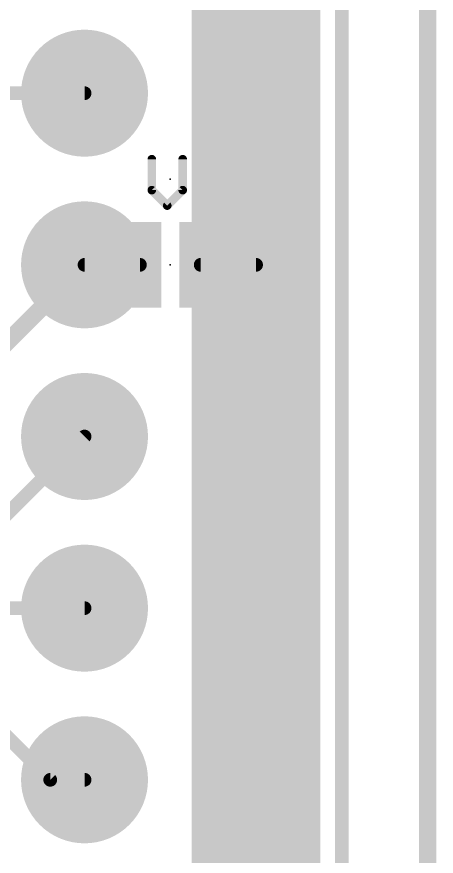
# Model space of a CAD drawing. Extents: x -33 to 74, y -18 to 36.
# Drawn here: x 19.32 to 25.53, y 7.76 to 20.18 of the extents above; entities that cross this region are included whole.
import ezdxf

# ---------------------------------------------------------------- set-up
doc = ezdxf.new("R2010")
doc.units = 0
for name, color, linetype in [('1', 12, 'CONTINUOUS'), ('16', 132, 'CONTINUOUS'), ('17', 110, 'CONTINUOUS'), ('20', 53, 'CONTINUOUS'), ('21', 41, 'CONTINUOUS'), ('22', 40, 'CONTINUOUS'), ('23', 53, 'CONTINUOUS'), ('24', 53, 'CONTINUOUS'), ('51', 53, 'CONTINUOUS')]:
    doc.layers.add(name, color=color, linetype=linetype)

# ---------------------------------------------------------------- blocks, each defined once
blk = doc.blocks.new('RECT')
blk.add_solid([(-0.5, -0.5), (0.5, -0.5), (-0.5, 0.5), (0.5, 0.5)])
blk = doc.blocks.new('ROUNDP')
at = {"const_width": 0.5}
blk.add_lwpolyline([(0, -0.25, 1), (0, 0.25, 1), (0, -0.25)], format="xyb", dxfattribs=at)

msp = doc.modelspace()

# ---------------------------------------------------------------- linework, layer by layer
at = {"layer": '1'}
for points, const_width in [([(25.4, 0), (25.4, 35.56)], 0.254), ([(22.86, 21.59), (22.86, 19.05)], 0.254), ([(18.034, 19.05), (20.32, 19.05)], 0.2032), ([(22.86, 19.05), (22.86, 16.51)], 0.254), ([(20.32, 16.51), (18.7198, 14.9098)], 0.254), ([(22.86, 16.51), (22.86, 13.97)], 0.254), ([(18.7452, 12.3952), (20.32, 13.97)], 0.2032), ([(22.86, 13.97), (22.86, 11.43)], 0.254), ([(16.256, 12.446), (19.812, 8.89)], 0.2032), ([(22.86, 11.43), (22.86, 8.89)], 0.254), ([(17.907, 11.43), (20.32, 11.43)], 0.2032), ([(19.812, 8.89), (20.32, 8.89)], 0.2032), ([(22.86, 8.89), (22.86, 6.35)], 0.254)]:
    msp.add_lwpolyline(points, dxfattribs=dict(at, const_width=const_width))
for points, const_width in [([(20.32, 18.9992, 1), (20.32, 19.1008)], 0.1016), ([(22.9235, 19.05, 1), (22.7965, 19.05)], 0.127), ([(22.7965, 19.05, 1), (22.9235, 19.05)], 0.127), ([(20.3649, 16.4651, 1), (20.2751, 16.5549)], 0.127), ([(22.9235, 16.51, 1), (22.7965, 16.51)], 0.127), ([(22.7965, 16.51, 1), (22.9235, 16.51)], 0.127), ([(20.3559, 13.9341, 1), (20.2841, 14.0059)], 0.1016), ([(22.9235, 13.97, 1), (22.7965, 13.97)], 0.127), ([(22.7965, 13.97, 1), (22.9235, 13.97)], 0.127), ([(22.9235, 11.43, 1), (22.7965, 11.43)], 0.127), ([(20.32, 11.3792, 1), (20.32, 11.4808)], 0.1016), ([(22.7965, 11.43, 1), (22.9235, 11.43)], 0.127), ([(19.812, 8.9408, 1), (19.812, 8.8392)], 0.1016), ([(19.7761, 8.8541, 1), (19.8479, 8.9259)], 0.1016), ([(20.32, 8.8392, 1), (20.32, 8.9408)], 0.1016), ([(22.9235, 8.89, 1), (22.7965, 8.89)], 0.127), ([(22.7965, 8.89, 1), (22.9235, 8.89)], 0.127)]:
    msp.add_lwpolyline(points, format="xyb", dxfattribs=dict(at, const_width=const_width))
at = {"layer": '16'}
for points, const_width in [([(25.4, 0), (25.4, 35.56)], 0.254), ([(21.14, 16.51), (20.32, 16.51)], 0.2032), ([(22.04, 16.51), (22.86, 16.51)], 0.2032)]:
    msp.add_lwpolyline(points, dxfattribs=dict(at, const_width=const_width))
at = {"layer": '16', "const_width": 0.1016}
for points in [[(20.32, 16.5608, 1), (20.32, 16.4592)], [(21.14, 16.4592, 1), (21.14, 16.5608)], [(22.04, 16.5608, 1), (22.04, 16.4592)], [(22.86, 16.4592, 1), (22.86, 16.5608)]]:
    msp.add_lwpolyline(points, format="xyb", dxfattribs=at)
at = {"layer": '20', "const_width": 0.2032}
msp.add_lwpolyline([(24.13, 5.08), (24.13, 30.48)], dxfattribs=at)
at = {"layer": '21', "const_width": 1.905}
msp.add_lwpolyline([(22.86, 29.21), (22.86, 6.35)], dxfattribs=at)
at = {"layer": '22'}
for points, const_width in [([(22.86, 29.21), (22.86, 6.35)], 1.905), ([(21.3161, 17.6151), (21.3161, 18.0727)], 0.127), ([(21.7737, 18.0727), (21.7737, 17.6151)], 0.127), ([(21.5449, 17.3863), (21.3161, 17.6151)], 0.127), ([(21.7737, 17.6151), (21.5449, 17.3863)], 0.127)]:
    msp.add_lwpolyline(points, dxfattribs=dict(at, const_width=const_width))
at = {"layer": '22', "const_width": 0.0635}
for points in [[(21.3479, 18.0727, 1), (21.2844, 18.0727)], [(21.8055, 18.0727, 1), (21.742, 18.0727)], [(21.3386, 17.6375, 1), (21.2937, 17.5926)], [(21.2844, 17.6151, 1), (21.3479, 17.6151)], [(21.742, 17.6151, 1), (21.8055, 17.6151)], [(21.7962, 17.5926, 1), (21.7513, 17.6375)], [(21.5225, 17.4088, 1), (21.5674, 17.3638)], [(21.5225, 17.3638, 1), (21.5674, 17.4088)]]:
    msp.add_lwpolyline(points, format="xyb", dxfattribs=at)
at = {"layer": '23'}
msp.add_point((21.59, 17.78), dxfattribs=at)
at = {"layer": '24'}
msp.add_point((21.59, 16.51), dxfattribs=at)

# ---------------------------------------------------------------- block references
at = {"layer": '16', "xscale": 0.635, "yscale": 1.27, "rotation": 180}
for p in [(21.14, 16.51), (22.04, 16.51)]:
    msp.add_blockref('RECT', p, dxfattribs=at)
at = {"layer": '17', "xscale": 1.8796, "yscale": 1.8796, "rotation": 90}
for p in [(20.32, 19.05), (20.32, 19.05), (22.86, 19.05), (22.86, 19.05), (20.32, 16.51), (20.32, 16.51), (22.86, 16.51), (22.86, 16.51), (20.32, 13.97), (20.32, 13.97), (22.86, 13.97), (22.86, 13.97), (20.32, 11.43), (20.32, 11.43), (22.86, 11.43), (22.86, 11.43), (20.32, 8.89), (20.32, 8.89), (22.86, 8.89), (22.86, 8.89)]:
    msp.add_blockref('ROUNDP', p, dxfattribs=at)
at = {"layer": '51', "xscale": 0.508, "yscale": 0.508, "rotation": 90}
for p in [(20.32, 19.05), (22.86, 19.05), (20.32, 16.51), (22.86, 16.51), (20.32, 13.97), (22.86, 13.97), (20.32, 11.43), (22.86, 11.43), (20.32, 8.89), (22.86, 8.89)]:
    msp.add_blockref('RECT', p, dxfattribs=at)

doc.saveas('drawing.dxf')
